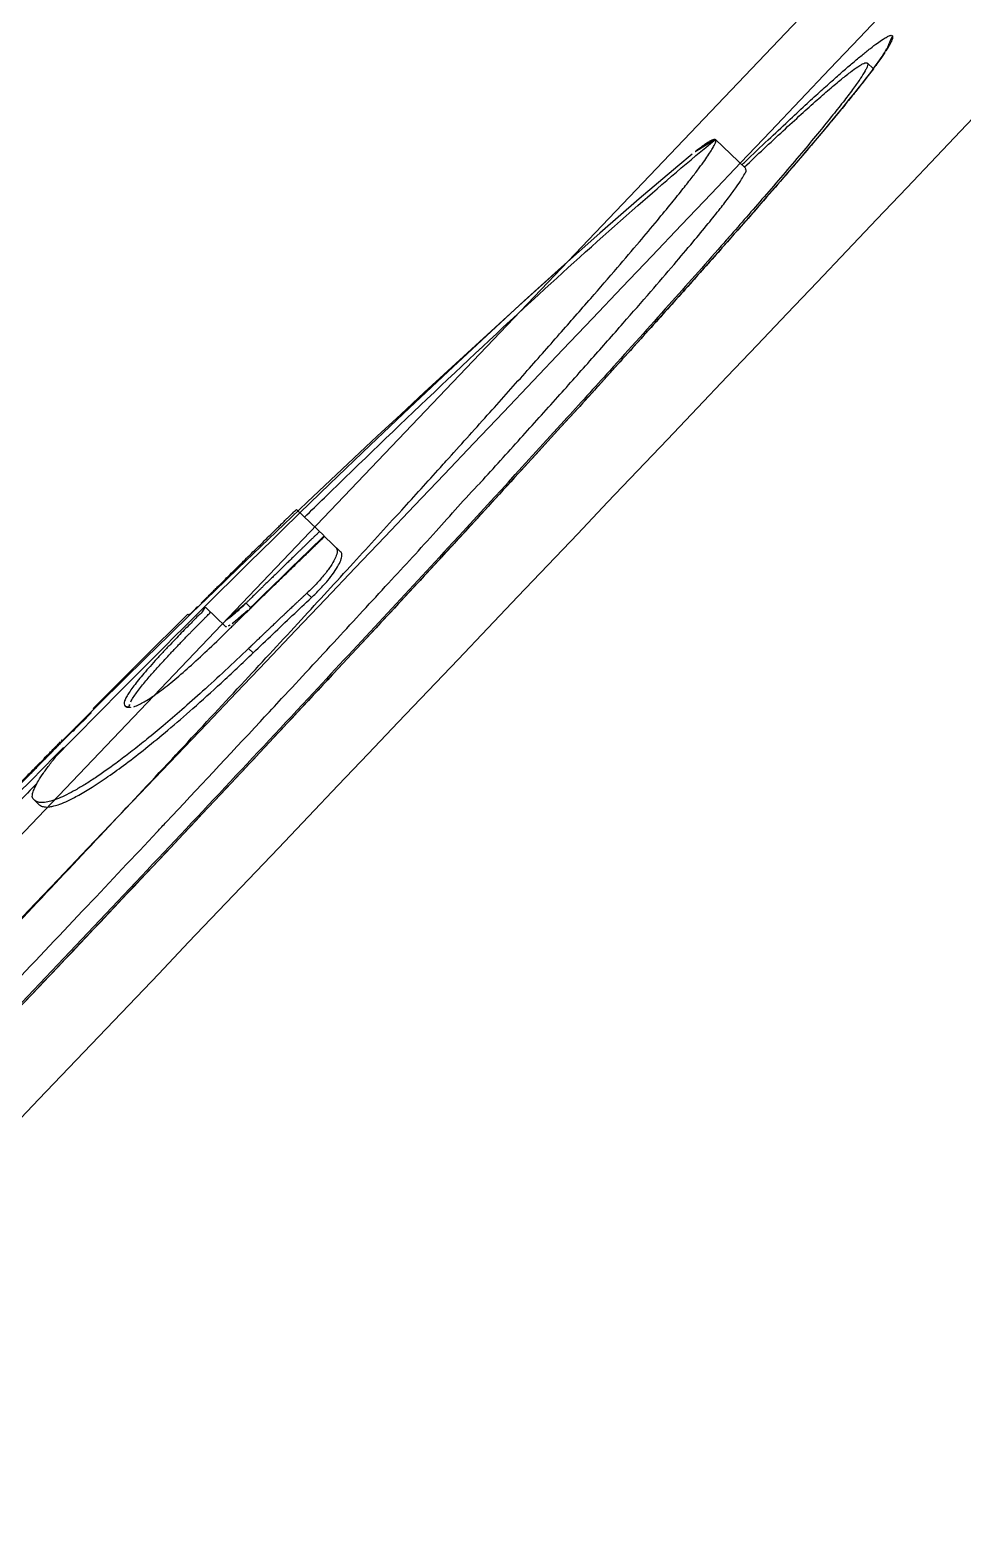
# Model space of a CAD drawing. Header units: millimetres. Extents: x 1145859089 to 1147511753, y -1047484727 to -1047247487.
# Drawn here: x 1146991962 to 1146991995.9, y -1047436506.9 to -1047436452.2 of the extents above; entities that cross this region are included whole.
import ezdxf
from ezdxf.xclip import XClip

# ---------------------------------------------------------------- set-up
doc = ezdxf.new("R2010")
doc.units = ezdxf.units.MM
doc.header["$LTSCALE"] = 100
doc.header["$MEASUREMENT"] = 0
doc.header["$XCLIPFRAME"] = 2
doc.layers.get('0').update_dxf_attribs({"linetype": 'CONTINUOUS'})
doc.layers.add('XREF', color=135, linetype='CONTINUOUS')
doc.layers.add('단지배치도$0$W240910', color=135, linetype='CONTINUOUS')

# ---------------------------------------------------------------- blocks, each defined once
blk = doc.blocks.new('단지배치도$0$zw$9902')
at = {"layer": '단지배치도$0$W240910', "linetype": 'ByBlock', "ltscale": 20}
for p, q in [((62174.21, -65162.678), (62288.069, -65043.262)), ((62253.599, -65083.978), (62253.567, -65084.022)), ((62253.629, -65083.935), (62253.599, -65083.978)), ((62253.657, -65083.893), (62253.629, -65083.935)), ((62253.684, -65083.854), (62253.657, -65083.893)), ((62253.709, -65083.817), (62253.684, -65083.854)), ((62253.733, -65083.782), (62253.709, -65083.817)), ((62253.754, -65083.748), (62253.733, -65083.782)), ((62253.775, -65083.717), (62253.754, -65083.748)), ((62253.793, -65083.688), (62253.775, -65083.717)), ((62253.81, -65083.661), (62253.793, -65083.688)), ((62253.825, -65083.636), (62253.81, -65083.661)), ((62253.839, -65083.613), (62253.825, -65083.636)), ((62253.85, -65083.593), (62253.839, -65083.613)), ((62253.861, -65083.575), (62253.85, -65083.593)), ((62253.869, -65083.56), (62253.861, -65083.575)), ((62253.876, -65083.547), (62253.869, -65083.56)), ((62253.881, -65083.537), (62253.876, -65083.547)), ((62253.884, -65083.53), (62253.881, -65083.537)), ((62253.886, -65083.527), (62253.884, -65083.53)), ((62253.886, -65083.527), (62253.886, -65083.527)), ((62253.208, -65084.507), (62253.111, -65084.633)), ((62253.19, -65084.048), (62253.402, -65084.249)), ((62253.299, -65084.387), (62253.208, -65084.507)), ((62253.384, -65084.274), (62253.299, -65084.387)), ((62253.462, -65084.168), (62253.384, -65084.274)), ((62253.534, -65084.069), (62253.462, -65084.168)), ((62253.567, -65084.022), (62253.534, -65084.069)), ((62252.896, -65084.909), (62252.716, -65085.135)), ((62253.007, -65084.767), (62252.896, -65084.909)), ((62253.111, -65084.633), (62253.007, -65084.767)), ((62252.521, -65085.378), (62252.308, -65085.64)), ((62252.716, -65085.135), (62252.521, -65085.378)), ((62252.078, -65085.919), (62251.832, -65086.217)), ((62252.308, -65085.64), (62252.078, -65085.919)), ((62251.568, -65086.532), (62251.289, -65086.864)), ((62251.832, -65086.217), (62251.568, -65086.532)), ((62248.778, -65087.872), (62247.676, -65086.821)), ((62250.994, -65087.212), (62250.684, -65087.576)), ((62251.289, -65086.864), (62250.994, -65087.212)), ((62246.306, -65087.788), (62244.899, -65088.983)), ((62246.831, -65087.352), (62246.306, -65087.788)), ((62248.638, -65087.738), (62248.644, -65087.732)), ((62250.684, -65087.576), (62250.358, -65087.956)), ((62250.018, -65088.35), (62249.541, -65088.9)), ((62250.358, -65087.956), (62250.018, -65088.35)), ((62249.541, -65088.9), (62249.038, -65089.476)), ((62244.899, -65088.983), (62243.474, -65090.225)), ((62249.038, -65089.476), (62248.51, -65090.078)), ((62243.474, -65090.225), (62242.084, -65091.462)), ((62248.51, -65090.078), (62247.957, -65090.706)), ((62247.957, -65090.706), (62247.379, -65091.358)), ((62242.084, -65091.462), (62240.734, -65092.686)), ((62247.379, -65091.358), (62246.778, -65092.034)), ((62246.778, -65092.034), (62246.152, -65092.734)), ((62240.734, -65092.686), (62239.363, -65093.947)), ((62246.152, -65092.734), (62245.503, -65093.458)), ((62245.503, -65093.458), (62244.832, -65094.205)), ((62239.363, -65093.947), (62237.965, -65095.247)), ((62244.832, -65094.205), (62244.138, -65094.974)), ((62237.965, -65095.247), (62236.567, -65096.564)), ((62244.138, -65094.974), (62243.422, -65095.764)), ((62243.422, -65095.764), (62242.687, -65096.574)), ((62236.567, -65096.564), (62235.137, -65097.924)), ((62242.687, -65096.574), (62241.932, -65097.402)), ((62241.932, -65097.402), (62241.159, -65098.249)), ((62235.137, -65097.924), (62233.673, -65099.33)), ((62241.159, -65098.249), (62240.369, -65099.113)), ((62240.369, -65099.113), (62239.563, -65099.992)), ((62233.673, -65099.33), (62232.588, -65100.382)), ((62232.458, -65100.257), (62233.466, -65101.218)), ((62239.563, -65099.992), (62238.533, -65101.111)), ((62233.485, -65101.237), (62234.066, -65101.791)), ((62238.533, -65101.111), (62237.481, -65102.251)), ((62237.481, -65102.251), (62236.404, -65103.417)), ((62230.631, -65103.659), (62230.797, -65103.817)), ((62232.838, -65103.299), (62233.005, -65103.458)), ((62236.404, -65103.417), (62235.295, -65104.613)), ((62228.515, -65104.058), (62226.837, -65105.729)), ((62228.514, -65104.058), (62228.558, -65104.1)), ((62229.883, -65104.501), (62229.181, -65103.832)), ((62235.295, -65104.613), (62234.15, -65105.845)), ((62230.724, -65105.303), (62230.89, -65105.462)), ((62226.837, -65105.729), (62225.085, -65107.487)), ((62234.15, -65105.845), (62232.962, -65107.12)), ((62225.095, -65107.497), (62225.085, -65107.487)), ((62232.962, -65107.12), (62231.977, -65108.175)), ((62231.154, -65107.953), (62231.219, -65107.883)), ((62223.975, -65108.662), (62224.321, -65108.312)), ((62231.977, -65108.175), (62230.959, -65109.264)), ((62224.005, -65108.894), (62223.751, -65109.152)), ((62223.948, -65108.636), (62223.975, -65108.662)), ((62223.161, -65109.44), (62223.186, -65109.465)), ((62230.959, -65109.264), (62229.905, -65110.388)), ((62223.077, -65110.937), (62222.91, -65110.778)), ((62229.905, -65110.388), (62228.825, -65111.539)), ((62228.825, -65111.539), (62227.727, -65112.706)), ((62227.727, -65112.706), (62226.623, -65113.878)), ((62226.623, -65113.878), (62225.521, -65115.046)), ((62225.521, -65115.046), (62224.432, -65116.197)), ((62224.432, -65116.197), (62223.104, -65117.598)), ((62223.104, -65117.598), (62221.824, -65118.946))]:
    blk.add_line(p, q, dxfattribs=at)
at = {"layer": '단지배치도$0$W240910'}
blk.add_arc((57394.291, -57699.4), 11431.377, 251.6277496, 321.4181311, dxfattribs=at)
at = {"layer": '단지배치도$0$W240910', "linetype": 'ByBlock', "ltscale": 20}
for centre, radius, start, end in [((41791.48, -45638.696), 28226.861, 316.1617116, 316.5676775), ((41450.437, -45313.524), 28703.079, 316.1634055, 316.5659905), ((61506.6, -64427.202), 994.87, 317.332166, 317.678043), ((62627.329, -65504.408), 564.854, 134.33402, 134.82586), ((62709.342, -65586.643), 680.995, 134.842323, 135.481846), ((61244.896, -64189.128), 1347.94, 316.814872, 317.027206), ((62743.96, -65620.633), 729.311, 135.583076, 135.73487)]:
    blk.add_arc(centre, radius, start, end, dxfattribs=at)
at = {"layer": '단지배치도$0$W240910', "linetype": 'ByBlock', "ltscale": 20, "extrusion": (0, 0, -1)}
blk.add_ellipse((62567.39, -65452.708), major_axis=(-485.991, -11.578), ratio=1, start_param=0.708795, end_param=0.862005, dxfattribs=at)
at = {"layer": '단지배치도$0$W240910', "linetype": 'ByBlock', "ltscale": 20}
for points, start_tangent, end_tangent in [([(62248.644, -65087.732), (62248.751, -65087.63), (62249.589, -65086.834), (62250.314, -65086.153), (62250.933, -65085.58), (62251.457, -65085.101), (62251.906, -65084.697), (62252.303, -65084.348), (62252.663, -65084.037), (62252.995, -65083.759), (62253.298, -65083.516), (62253.557, -65083.321), (62253.757, -65083.183), (62253.902, -65083.098), (62254.002, -65083.053), (62254.104, -65083.055)], (0.722828, 0.691028), (0.723327, -0.690506)), ([(62254.104, -65083.055), (62254.111, -65083.152), (62254.075, -65083.249), (62254.002, -65083.39), (62253.88, -65083.589), (62253.827, -65083.671)], (0.723206, -0.690633), (-0.555034, -0.831828)), ([(62253.827, -65083.671), (62253.702, -65083.852), (62253.478, -65084.163), (62253.408, -65084.256)], (-0.555034, -0.831828), (-0.600015, -0.799989)), ([(62253.408, -65084.256), (62253.218, -65084.506), (62252.928, -65084.878), (62252.601, -65085.287), (62252.223, -65085.751), (62251.775, -65086.292), (62251.237, -65086.931), (62250.598, -65087.682), (62249.848, -65088.551), (62248.982, -65089.545), (62247.983, -65090.68), (62246.836, -65091.972), (62245.522, -65093.44), (62244.023, -65095.103), (62242.318, -65096.982), (62240.383, -65099.101), (62238.189, -65101.487), (62235.707, -65104.171), (62232.897, -65107.192), (62229.716, -65110.593), (62226.128, -65114.405), (62222.005, -65118.759), (62217.549, -65123.433), (62213.36, -65127.798), (62209.704, -65131.583), (62206.449, -65134.934), (62203.555, -65137.895), (62200.983, -65140.512), (62198.696, -65142.826), (62196.664, -65144.868), (62194.862, -65146.668), (62193.266, -65148.251), (62191.857, -65149.639), (62190.615, -65150.852), (62189.525, -65151.908), (62188.568, -65152.826), (62187.732, -65153.62), (62187.008, -65154.299), (62186.391, -65154.871), (62185.869, -65155.347), (62185.421, -65155.75), (62185.025, -65156.099), (62184.666, -65156.409), (62184.405, -65156.627)], (-0.600015, -0.799989), (-0.770501, -0.637438)), ([(62253.19, -65084.048), (62253.204, -65084.083), (62253.195, -65084.141), (62253.165, -65084.222), (62253.112, -65084.326), (62252.944, -65084.599), (62252.691, -65084.959), (62252.356, -65085.403), (62251.941, -65085.93), (62251.448, -65086.536), (62250.88, -65087.22), (62249.522, -65088.811), (62248.24, -65090.283)], (0.601167, -0.799123), (-0.659652, -0.751571)), ([(62248.73, -65087.821), (62250.131, -65086.508), (62250.787, -65085.907), (62251.369, -65085.386), (62251.875, -65084.946), (62252.303, -65084.59), (62252.651, -65084.321), (62252.916, -65084.139), (62253.017, -65084.082), (62253.096, -65084.047), (62253.154, -65084.036), (62253.19, -65084.048)], (0.725344, 0.688387), (0.826862, -0.562405)), ([(62232.753, -65100.539), (62233.48, -65099.83), (62241.493, -65092.239), (62244.86, -65089.217), (62247.676, -65086.821)], (0.715344, 0.698773), (0.773213, 0.634146)), ([(62237.688, -65098.728), (62237.901, -65098.493), (62239.392, -65096.836), (62240.761, -65095.304), (62242.017, -65093.884), (62243.147, -65092.593), (62244.115, -65091.474), (62244.914, -65090.536), (62245.564, -65089.761), (62246.09, -65089.122), (62246.507, -65088.603), (62246.833, -65088.186), (62247.087, -65087.851), (62247.283, -65087.581), (62247.433, -65087.362), (62247.545, -65087.186), (62247.623, -65087.047), (62247.671, -65086.94), (62247.676, -65086.821)], (0.670766, 0.741669), (-0.72423, 0.689558)), ([(62247.676, -65086.821), (62247.56, -65086.832), (62247.46, -65086.884), (62247.33, -65086.968), (62247.165, -65087.087), (62246.962, -65087.246), (62246.831, -65087.353)], (-0.725301, 0.688432), (-0.771843, -0.635813)), ([(62239.147, -65099.277), (62240.6, -65097.672), (62241.95, -65096.171), (62243.19, -65094.779), (62244.325, -65093.493), (62245.326, -65092.344), (62246.172, -65091.359), (62246.86, -65090.543), (62247.409, -65089.876), (62247.846, -65089.331), (62248.186, -65088.89), (62248.442, -65088.54), (62248.623, -65088.27), (62248.737, -65088.071), (62248.787, -65087.939), (62248.758, -65087.893)], (0.672576, 0.740028), (-0.728818, 0.684708)), ([(62248.24, -65090.283), (62247.885, -65090.687), (62245.984, -65092.828), (62243.836, -65095.219), (62242.18, -65097.044)], (-0.659652, -0.751571), (-0.673027, -0.739618)), ([(62218.129, -65119.715), (62220.709, -65117.002), (62223.381, -65114.178), (62225.983, -65111.413), (62228.381, -65108.849), (62230.587, -65106.477), (62232.636, -65104.26), (62234.531, -65102.196), (62236.283, -65100.277), (62237.688, -65098.728)], (0.690045, 0.723766), (0.670766, 0.741669)), ([(62231.219, -65107.883), (62231.925, -65107.124), (62233.939, -65104.952), (62235.805, -65102.93), (62237.532, -65101.047), (62239.128, -65099.297), (62239.147, -65099.277)], (0.681568, 0.731754), (0.672576, 0.740028)), ([(62229.001, -65103.66), (62229.073, -65103.589), (62229.152, -65103.51), (62229.24, -65103.423), (62229.338, -65103.325), (62229.447, -65103.218), (62229.567, -65103.099), (62229.7, -65102.967), (62229.847, -65102.822), (62230.008, -65102.662), (62230.186, -65102.486), (62230.382, -65102.294), (62230.595, -65102.083), (62230.827, -65101.855), (62231.053, -65101.632), (62231.251, -65101.438), (62231.426, -65101.266), (62231.583, -65101.113), (62231.723, -65100.975), (62231.85, -65100.851), (62231.965, -65100.738), (62232.069, -65100.637), (62232.164, -65100.544), (62232.249, -65100.461), (62232.326, -65100.386), (62232.458, -65100.257)], (0.709651, 0.704553), (0.715872, 0.698231)), ([(62238.123, -65101.472), (62233.083, -65106.908), (62226.636, -65113.782), (62219.647, -65121.151), (62212.618, -65128.484), (62206.06, -65135.25), (62200.859, -65140.554)], (-0.677699, -0.735339), (-0.702246, -0.711935)), ([(62230.006, -65104.619), (62230.13, -65104.497), (62230.203, -65104.425), (62230.284, -65104.346), (62230.373, -65104.259), (62230.471, -65104.162), (62230.58, -65104.056), (62230.699, -65103.939), (62230.831, -65103.81), (62230.976, -65103.668), (62231.136, -65103.513), (62231.31, -65103.342), (62231.502, -65103.156), (62231.711, -65102.952), (62231.931, -65102.738), (62232.137, -65102.539), (62232.318, -65102.363), (62232.478, -65102.208), (62232.622, -65102.069), (62232.751, -65101.944), (62232.868, -65101.831), (62232.974, -65101.729), (62233.07, -65101.636), (62233.158, -65101.552), (62233.237, -65101.476), (62233.309, -65101.407), (62233.485, -65101.237)], (0.713237, 0.700923), (0.721254, 0.692671)), ([(62233.299, -65101.06), (62233.231, -65101.126), (62233.141, -65101.212), (62233.067, -65101.284), (62232.979, -65101.369), (62232.874, -65101.471), (62232.75, -65101.591), (62232.679, -65101.66), (62232.602, -65101.735), (62232.517, -65101.816), (62232.426, -65101.905), (62232.326, -65102.002), (62232.218, -65102.108), (62232.1, -65102.222), (62231.973, -65102.346), (62231.835, -65102.481), (62231.688, -65102.624), (62231.553, -65102.755), (62231.435, -65102.871), (62231.33, -65102.974), (62231.236, -65103.066), (62231.151, -65103.148), (62231.075, -65103.223), (62231.005, -65103.291), (62230.884, -65103.41), (62230.784, -65103.509), (62230.7, -65103.591), (62230.631, -65103.659)], (-0.719286, -0.694714), (-0.713541, -0.700614)), ([(62230.797, -65103.817), (62231.706, -65102.928), (62232.595, -65102.061), (62233.466, -65101.218)], (0.713529, 0.700626), (0.719296, 0.694704)), ([(62233.899, -65101.632), (62233.943, -65101.768), (62233.889, -65101.979), (62233.747, -65102.249), (62233.523, -65102.564), (62233.22, -65102.917), (62232.838, -65103.299)], (0.723747, -0.690066), (-0.729917, -0.683536)), ([(62233.005, -65103.458), (62233.316, -65103.15), (62233.597, -65102.838), (62233.828, -65102.537), (62233.994, -65102.268), (62234.088, -65102.048), (62234.109, -65101.888), (62234.066, -65101.791)], (0.729917, 0.683536), (-0.723747, 0.690066)), ([(62228.558, -65104.1), (62228.704, -65103.956), (62228.851, -65103.809), (62229.001, -65103.66)], (0.707785, 0.706428), (0.709659, 0.704545)), ([(62230.631, -65103.659), (62230.559, -65103.728), (62230.471, -65103.81), (62230.366, -65103.907), (62230.24, -65104.018), (62230.168, -65104.079), (62230.091, -65104.142), (62230.01, -65104.205), (62229.928, -65104.264), (62229.716, -65104.342)], (-0.723747, 0.690066), (-0.723747, 0.690066)), ([(62232.838, -65103.299), (62232.756, -65103.376), (62232.686, -65103.442), (62232.596, -65103.526), (62232.522, -65103.596), (62232.434, -65103.678), (62232.33, -65103.776), (62232.207, -65103.892), (62232.137, -65103.958), (62232.062, -65104.03), (62231.979, -65104.108), (62231.889, -65104.192), (62231.792, -65104.284), (62231.688, -65104.384), (62231.575, -65104.491), (62231.468, -65104.592), (62231.375, -65104.681), (62231.292, -65104.759), (62231.219, -65104.83), (62231.093, -65104.95), (62230.99, -65105.048), (62230.904, -65105.13), (62230.833, -65105.198), (62230.724, -65105.303)], (-0.729917, -0.683536), (-0.722008, -0.691885)), ([(62230.89, -65105.462), (62231.606, -65104.778), (62232.311, -65104.11), (62233.005, -65103.458)], (0.722017, 0.691876), (0.729917, 0.683536)), ([(62229.181, -65103.832), (62229.042, -65103.969), (62228.893, -65104.118), (62228.726, -65104.286), (62228.542, -65104.474), (62228.338, -65104.682), (62228.116, -65104.912), (62227.872, -65105.167), (62227.606, -65105.45), (62227.335, -65105.745), (62227.088, -65106.022), (62226.871, -65106.274), (62226.682, -65106.502), (62226.522, -65106.71), (62226.39, -65106.897), (62226.29, -65107.063), (62226.225, -65107.206), (62226.24, -65107.403)], (-0.723747, 0.690066), (0.723747, -0.690066)), ([(62226.444, -65107.244), (62226.538, -65107.085), (62226.66, -65106.908), (62226.801, -65106.721), (62226.956, -65106.529), (62227.119, -65106.336), (62227.285, -65106.146), (62227.448, -65105.963), (62227.606, -65105.79), (62227.755, -65105.628), (62227.896, -65105.477), (62228.028, -65105.337), (62228.152, -65105.207), (62228.267, -65105.087), (62228.374, -65104.976), (62228.473, -65104.873), (62228.567, -65104.777), (62228.654, -65104.688), (62228.734, -65104.606), (62228.807, -65104.532), (62228.873, -65104.465), (62228.987, -65104.35), (62229.082, -65104.255), (62229.162, -65104.174), (62229.233, -65104.104), (62229.347, -65103.991)], (0.469853, 0.882745), (0.712905, 0.70126)), ([(62230.125, -65104.401), (62230.148, -65104.385), (62230.285, -65104.278), (62230.408, -65104.175), (62230.513, -65104.083), (62230.601, -65104.003), (62230.677, -65103.933), (62230.797, -65103.817)], (0.821966, 0.569536), (0.71353, 0.700625)), ([(62226.558, -65107.42), (62226.655, -65107.383), (62227.018, -65107.192), (62227.488, -65106.871), (62228.041, -65106.433), (62228.646, -65105.906), (62229.299, -65105.302), (62230.006, -65104.619)], (0.949614, 0.313423), (0.713237, 0.700923)), ([(62229.883, -65104.501), (62229.994, -65104.484)], (0.723747, -0.690066), (0.863755, 0.503913)), ([(62229.994, -65104.484), (62230.014, -65104.473), (62230.125, -65104.401)], (0.863755, 0.503913), (0.821966, 0.569536)), ([(62230.724, -65105.303), (62229.879, -65106.102), (62229.056, -65106.858), (62228.297, -65107.532), (62227.629, -65108.106), (62227.034, -65108.598), (62226.5, -65109.023), (62226.015, -65109.393), (62225.573, -65109.714), (62225.165, -65109.994), (62224.789, -65110.236), (62224.439, -65110.443), (62224.116, -65110.616), (62223.818, -65110.751), (62223.547, -65110.847), (62223.316, -65110.895), (62223.149, -65110.895), (62223.038, -65110.866), (62222.91, -65110.778)], (-0.722008, -0.691885), (-0.723747, 0.690066)), ([(62223.077, -65110.937), (62223.171, -65111.009), (62223.305, -65111.053), (62223.506, -65111.051), (62223.657, -65111.021), (62223.866, -65110.956), (62224.16, -65110.833), (62224.556, -65110.63), (62225.046, -65110.338), (62225.62, -65109.956), (62226.264, -65109.49), (62226.982, -65108.933), (62227.791, -65108.268), (62228.698, -65107.486), (62229.724, -65106.559), (62230.89, -65105.462)], (0.723747, -0.690066), (0.722017, 0.691876)), ([(62224.321, -65108.312), (62224.413, -65108.218), (62224.525, -65108.104), (62224.656, -65107.969), (62224.73, -65107.893), (62224.808, -65107.811), (62224.889, -65107.727), (62224.961, -65107.651), (62225.095, -65107.497)], (0.723747, -0.690066), (-0.723747, 0.690066)), ([(62226.24, -65107.403), (62226.397, -65107.45), (62226.558, -65107.42)], (0.723747, -0.690066), (0.949614, 0.313423)), ([(62226.374, -65107.448), (62226.387, -65107.38), (62226.444, -65107.244)], (0.081174, 0.9967), (0.469853, 0.882745)), ([(62223.751, -65109.152), (62222, -65110.94), (62220.143, -65112.848), (62218.557, -65114.489)], (-0.701146, -0.713018), (-0.693902, -0.720069)), ([(62218.573, -65114.204), (62218.675, -65114.098), (62218.8, -65113.968), (62218.873, -65113.893), (62218.954, -65113.809), (62219.043, -65113.717), (62219.141, -65113.616), (62219.248, -65113.504), (62219.367, -65113.382), (62219.498, -65113.246), (62219.643, -65113.097), (62219.802, -65112.933), (62219.978, -65112.752), (62220.171, -65112.552), (62220.384, -65112.333), (62220.618, -65112.092), (62220.875, -65111.827), (62221.157, -65111.538), (62221.464, -65111.223), (62221.779, -65110.901), (62222.059, -65110.615), (62222.305, -65110.362), (62222.525, -65110.138), (62222.721, -65109.938), (62222.899, -65109.757), (62223.059, -65109.594), (62223.204, -65109.446), (62223.337, -65109.311), (62223.457, -65109.189), (62223.567, -65109.077), (62223.667, -65108.976), (62223.758, -65108.883), (62223.841, -65108.799), (62223.916, -65108.722), (62223.975, -65108.662)], (0.694217, 0.719766), (0.701978, 0.712199)), ([(62223.88, -65108.697), (62223.87, -65108.716), (62223.748, -65108.84), (62223.666, -65108.925), (62223.565, -65109.028), (62223.444, -65109.152), (62223.304, -65109.294), (62223.161, -65109.44)], (-0.484431, -0.87483), (-0.723747, 0.690066)), ([(62223.774, -65109.174), (62223.849, -65109.082), (62223.926, -65108.989), (62224.005, -65108.894)], (0.630075, 0.776534), (0.644445, 0.764651)), ([(62223.947, -65108.636), (62223.88, -65108.697)], (-0.736472, 0.676468), (-0.484431, -0.87483)), ([(62223.161, -65109.44), (62223.031, -65109.572), (62222.956, -65109.649), (62222.872, -65109.734), (62222.779, -65109.829), (62222.676, -65109.934), (62222.563, -65110.049), (62222.438, -65110.176), (62222.3, -65110.317), (62222.149, -65110.472), (62221.982, -65110.642), (62221.798, -65110.83), (62221.596, -65111.037), (62221.375, -65111.263), (62221.132, -65111.512), (62220.869, -65111.783), (62220.582, -65112.077), (62220.273, -65112.395), (62219.98, -65112.697), (62219.724, -65112.961), (62219.496, -65113.196), (62219.292, -65113.407), (62219.109, -65113.596), (62218.945, -65113.766), (62218.798, -65113.917), (62218.71, -65114.008)], (-0.701145, -0.713018), (-0.694615, -0.719382)), ([(62222.91, -65110.778), (62222.874, -65110.635), (62222.902, -65110.507), (62222.972, -65110.334), (62223.096, -65110.107), (62223.277, -65109.828), (62223.51, -65109.509), (62223.774, -65109.174)], (-0.723747, 0.690066), (0.630063, 0.776544)), ([(62219.147, -65120.685), (62222.125, -65117.553), (62224.871, -65114.651), (62227.406, -65111.959), (62227.742, -65111.601)], (0.690066, 0.723747), (0.684325, 0.729177))]:
    blk.add_spline(points, degree=3, dxfattribs=dict(at, start_tangent=start_tangent, end_tangent=end_tangent))
blk = doc.blocks.new('단지배치도')
blk.add_blockref('단지배치도$0$zw$9902', (141034.193, 142437.157))

msp = doc.modelspace()

# ---------------------------------------------------------------- block references
at = {"layer": 'XREF'}
ref = msp.add_blockref('단지배치도', (1146788705.034274, -1047513806.462535), dxfattribs=at)
XClip(ref).set_block_clipping_path([(72982.4064819524, 34919.7593965302), (360382.4067475507, 255319.7593436702)])

doc.saveas('drawing.dxf')
